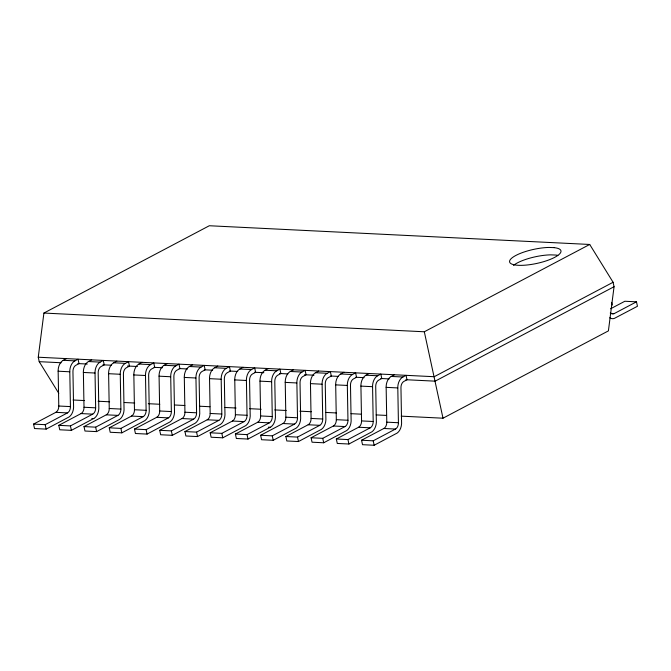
<?xml version="1.0" encoding="UTF-8"?>
<svg xmlns="http://www.w3.org/2000/svg" width="671" height="671" viewBox="0 0 671 671"><rect width="100%" height="100%" fill="white"/><g stroke="black" fill="none" stroke-linecap="round" stroke-linejoin="round"><path stroke-width="1.01" d="M33.55 424.097L45.192 424.676L67.477 412.908A6.265 4.219 -87.2 0 0 70.421 406.592L69.784 370.728A11.004 7.406 -87.2 0 1 74.187 361.283L78.046 359.186L79.01 363.632L75.898 365.267A6.265 4.219 -87.2 0 0 72.946 371.591L73.592 407.456A11.004 7.406 -87.2 0 1 69.18 416.901L46.156 429.113L34.515 428.543L33.55 424.097L55.827 412.338A6.265 4.219 -87.2 0 0 58.78 406.022L58.134 370.157A11.004 7.406 -87.2 0 1 62.546 360.704L66.404 358.608M58.78 425.339L70.43 425.917L92.707 414.15A6.265 4.219 -87.2 0 0 95.651 407.834L95.014 371.969A11.004 7.406 -87.2 0 1 99.417 362.525L103.275 360.428L104.24 364.873L101.128 366.509A6.265 4.219 -87.2 0 0 98.184 372.833L98.822 408.698A11.004 7.406 -87.2 0 1 94.418 418.142L71.386 430.354L59.744 429.784L58.78 425.339L81.057 413.579A6.265 4.219 -87.2 0 0 84.009 407.263L83.363 371.399A11.004 7.406 -87.2 0 1 87.775 361.946L91.633 359.857M84.009 426.58L95.659 427.159L117.937 415.391A6.265 4.219 -87.2 0 0 120.881 409.075L120.243 373.21A11.004 7.406 -87.2 0 1 124.647 363.766L128.505 361.669L129.469 366.114L126.358 367.758A6.265 4.219 -87.2 0 0 123.414 374.074L124.051 409.939A11.004 7.406 -87.2 0 1 119.648 419.383L96.616 431.604L84.974 431.025L84.009 426.58L106.286 414.821A6.265 4.219 -87.2 0 0 109.239 408.505L108.593 372.64A11.004 7.406 -87.2 0 1 113.005 363.187L116.863 361.099M109.247 427.821L120.889 428.4L143.166 416.641A6.265 4.219 -87.2 0 0 146.119 410.316L145.473 374.452A11.004 7.406 -87.2 0 1 149.885 365.007L153.743 362.91L154.699 367.356L151.587 369A6.265 4.219 -87.2 0 0 148.643 375.315L149.281 411.18A11.004 7.406 -87.2 0 1 144.877 420.625L121.845 432.845L110.203 432.267L109.247 427.821L131.524 416.062A6.265 4.219 -87.2 0 0 134.468 409.746L133.831 373.881A11.004 7.406 -87.2 0 1 138.234 364.437L142.093 362.34M134.477 429.063L146.119 429.641L168.396 417.882A6.265 4.219 -87.2 0 0 171.348 411.558L170.702 375.693A11.004 7.406 -87.2 0 1 175.114 366.249L178.972 364.152L179.929 368.597L176.825 370.241A6.265 4.219 -87.2 0 0 173.873 376.557L174.519 412.422A11.004 7.406 -87.2 0 1 170.107 421.866L147.083 434.087L135.433 433.508L134.477 429.063L156.754 417.303A6.265 4.219 -87.2 0 0 159.698 410.988L159.061 375.123A11.004 7.406 -87.2 0 1 163.464 365.678L167.322 363.581M159.706 430.304L171.348 430.883L193.625 419.123A6.265 4.219 -87.2 0 0 196.578 412.799L195.932 376.934A11.004 7.406 -87.2 0 1 200.344 367.49L204.202 365.393L205.158 369.838L202.055 371.482A6.265 4.219 -87.2 0 0 199.102 377.798L199.748 413.663A11.004 7.406 -87.2 0 1 195.336 423.107L172.313 435.328L160.663 434.749L159.706 430.304L181.984 418.545A6.265 4.219 -87.2 0 0 184.936 412.229L184.29 376.364A11.004 7.406 -87.2 0 1 188.702 366.92L192.56 364.823M184.936 431.554L196.578 432.124L218.863 420.365A6.265 4.219 -87.2 0 0 221.807 414.041L221.17 378.176A11.004 7.406 -87.2 0 1 225.573 368.731L229.432 366.634L230.396 371.08L227.284 372.724A6.265 4.219 -87.2 0 0 224.332 379.04L224.978 414.904A11.004 7.406 -87.2 0 1 220.566 424.349L197.542 436.569L185.901 435.991L184.936 431.554L207.213 419.786A6.265 4.219 -87.2 0 0 210.166 413.47L209.52 377.605A11.004 7.406 -87.2 0 1 213.932 368.161L217.79 366.064M210.166 432.795L221.816 433.365L244.093 421.606A6.265 4.219 -87.2 0 0 247.037 415.282L246.4 379.417A11.004 7.406 -87.2 0 1 250.803 369.973L254.661 367.876L255.626 372.321L252.514 373.965A6.265 4.219 -87.2 0 0 249.57 380.281L250.208 416.146A11.004 7.406 -87.2 0 1 245.804 425.59L222.772 437.811L211.13 437.232L210.166 432.795L232.443 421.027A6.265 4.219 -87.2 0 0 235.395 414.712L234.749 378.847A11.004 7.406 -87.2 0 1 239.161 369.402L243.019 367.305M235.395 434.036L247.045 434.607L269.323 422.847A6.265 4.219 -87.2 0 0 272.267 416.532L271.629 380.658A11.004 7.406 -87.2 0 1 276.033 371.214L279.891 369.117L280.855 373.562L277.744 375.206A6.265 4.219 -87.2 0 0 274.8 381.522L275.437 417.387A11.004 7.406 -87.2 0 1 271.034 426.84L248.002 439.052L236.36 438.482L235.395 434.036L257.681 422.269A6.265 4.219 -87.2 0 0 260.625 415.953L259.987 380.088A11.004 7.406 -87.2 0 1 264.391 370.644L268.249 368.547M260.633 435.278L272.275 435.848L294.552 424.089A6.265 4.219 -87.2 0 0 297.505 417.773L296.859 381.9A11.004 7.406 -87.2 0 1 301.271 372.455L305.129 370.358L306.085 374.804L302.973 376.448A6.265 4.219 -87.2 0 0 300.029 382.764L300.667 418.629A11.004 7.406 -87.2 0 1 296.263 428.081L273.231 440.293L261.589 439.723L260.633 435.278L282.91 423.518A6.265 4.219 -87.2 0 0 285.854 417.194L285.217 381.329A11.004 7.406 -87.2 0 1 289.62 371.885L293.479 369.788M285.863 436.519L297.505 437.089L319.782 425.33A6.265 4.219 -87.2 0 0 322.734 419.014L322.088 383.141A11.004 7.406 -87.2 0 1 326.5 373.697L330.358 371.6L331.315 376.045L328.211 377.689A6.265 4.219 -87.2 0 0 325.259 384.005L325.905 419.87A11.004 7.406 -87.2 0 1 321.493 429.323L298.469 441.535L286.819 440.964L285.863 436.519L308.14 424.76A6.265 4.219 -87.2 0 0 311.084 418.436L310.447 382.571A11.004 7.406 -87.2 0 1 314.85 373.126L318.708 371.029M311.092 437.76L322.734 438.331L345.011 426.571A6.265 4.219 -87.2 0 0 347.964 420.256L347.318 384.391A11.004 7.406 -87.2 0 1 351.73 374.938L355.588 372.841L356.544 377.287L353.441 378.93A6.265 4.219 -87.2 0 0 350.488 385.246L351.134 421.111A11.004 7.406 -87.2 0 1 346.722 430.564L323.699 442.776L312.049 442.206L311.092 437.76L333.37 426.001A6.265 4.219 -87.2 0 0 336.322 419.677L335.676 383.812A11.004 7.406 -87.2 0 1 340.088 374.368L343.946 372.271M336.322 439.002L347.964 439.572L370.249 427.813A6.265 4.219 -87.2 0 0 373.193 421.497L372.556 385.632A11.004 7.406 -87.2 0 1 376.959 376.179L380.818 374.082L381.782 378.528L378.67 380.172A6.265 4.219 -87.2 0 0 375.718 386.488L376.364 422.361A11.004 7.406 -87.2 0 1 371.952 431.805L348.928 444.017L337.287 443.447L336.322 439.002L358.599 427.242A6.265 4.219 -87.2 0 0 361.552 420.918L360.906 385.053A11.004 7.406 -87.2 0 1 365.318 375.609L369.176 373.512M361.552 440.243L373.202 440.813L395.479 429.054A6.265 4.219 -87.2 0 0 398.423 422.738L397.786 386.873A11.004 7.406 -87.2 0 1 402.189 377.421L406.047 375.332L407.012 379.769L403.9 381.413A6.265 4.219 -87.2 0 0 400.956 387.729L401.594 423.602A11.004 7.406 -87.2 0 1 397.19 433.047L374.158 445.259L362.516 444.688L361.552 440.243L383.829 428.484A6.265 4.219 -87.2 0 0 386.781 422.16L386.135 386.295A11.004 7.406 -87.2 0 1 390.547 376.85L394.405 374.754M58.788 393.323L39.22 361.669L38.255 357.224L43.909 313.055L209.31 225.741L589.717 244.462L613.093 282.273L614.057 286.718L608.404 330.887L443.003 418.201L401.199 416.146M43.909 313.055L424.315 331.776L589.717 244.462M613.093 282.273L434.196 376.716L38.255 357.224M614.057 286.718L435.152 381.162L405.905 379.719M610.585 308.777L624.844 301.254L636.485 301.824L637.45 306.27L614.401 318.381A11.004 7.406 -87.2 0 1 609.729 317.786M610.325 313.399L614.208 313.583L636.485 301.824M63.208 360.293L74.858 360.872M88.438 361.535L100.088 362.114M113.676 362.776L125.318 363.355M138.905 364.017L150.547 364.596M164.135 365.267L175.777 365.838M189.365 366.509L201.006 367.079M214.594 367.75L226.244 368.32M239.824 368.991L251.474 369.562M265.062 370.233L276.704 370.803M290.291 371.474L301.933 372.044M315.521 372.715L327.163 373.286M340.751 373.957L352.392 374.527M365.98 375.198L377.63 375.768M391.21 376.439L402.86 377.01M39.22 361.669L61.162 362.751M77.87 363.573L87.272 364.034M102.948 364.806L111.302 365.217M127.532 366.014L137.421 366.5M154.137 367.331L162.491 367.742M179.207 368.564L187.561 368.975M204.278 369.796L212.64 370.207M229.348 371.029L237.71 371.44M254.426 372.262L263.829 372.724M279.497 373.495L287.851 373.906M304.567 374.728L313.969 375.198M330.686 376.02L337.999 376.372M355.756 377.253L364.118 377.664M380.826 378.486L389.188 378.897M58.117 371.206L69.759 371.784M83.347 372.455L94.997 373.026M108.576 373.697L120.226 374.267M133.806 374.938L145.456 375.508M159.044 376.179L170.686 376.75M184.273 377.421L195.915 377.991M209.503 378.662L221.145 379.232M234.733 379.903L246.383 380.474M259.962 381.145L271.612 381.715M285.192 382.386L296.842 382.956M310.43 383.627L322.072 384.198M335.659 384.869L347.301 385.439M360.889 386.11L372.531 386.689M386.119 387.352L397.769 387.93M73.047 399.991L84.546 400.562M98.125 401.233L109.625 401.795M124.252 402.516L134.703 403.028M148.291 403.699L159.79 404.261M174.418 404.982L184.869 405.502M199.505 406.215L209.956 406.735M224.584 407.456L236.075 408.018M249.662 408.689L261.162 409.251M274.749 409.922L286.24 410.484M299.828 411.155L311.327 411.726M325.955 412.439L336.406 412.959M351.034 413.68L361.484 414.192M376.121 414.913L386.571 415.424M58.78 406.022L70.421 406.592M84.009 407.263L95.651 407.834M109.239 408.505L120.881 409.075M134.468 409.746L146.119 410.316M159.698 410.988L171.348 411.558M184.936 412.229L196.578 412.799M210.166 413.47L221.807 414.041M235.395 414.712L247.037 415.282M260.625 415.953L272.267 416.532M285.854 417.194L297.505 417.773M311.084 418.436L322.734 419.014M336.322 419.677L347.964 420.256M361.552 420.918L373.193 421.497M386.781 422.16L398.423 422.738M55.827 412.338L67.477 412.908M81.057 413.579L92.707 414.15M106.286 414.821L117.937 415.391M131.524 416.062L143.166 416.641M156.754 417.303L168.396 417.882M181.984 418.545L193.625 419.123M207.213 419.786L218.863 420.365M232.443 421.027L244.093 421.606M257.681 422.269L269.323 422.847M282.91 423.518L294.552 424.089M308.14 424.76L319.782 425.33M333.37 426.001L345.011 426.571M358.599 427.242L370.249 427.813M383.829 428.484L395.479 429.054M91.81 418.461L93.747 418.553M268.341 427.192L270.363 427.251M424.315 331.776L443.003 418.201M611.642 302.361L612.22 305.028M373.202 440.813L374.158 445.259M347.964 439.572L348.928 444.017M322.734 438.331L323.699 442.776M297.505 437.089L298.469 441.535M272.275 435.848L273.231 440.293M247.045 434.607L248.002 439.052M221.816 433.365L222.772 437.811M196.578 432.124L197.542 436.569M171.348 430.883L172.313 435.328M146.119 429.641L147.083 434.087M120.889 428.4L121.845 432.845M95.659 427.159L96.616 431.604M70.43 425.917L71.386 430.354M45.192 424.676L46.156 429.113M513.525 265.389A26.27 7.196 -12.2 0 1 550.589 254.854L555.756 255.047A26.27 7.196 -12.2 0 1 557.878 255.374M614.208 313.583A6.265 4.219 -87.2 0 1 610.333 312.778M554.154 247.641L548.987 247.44A26.27 7.196 -12.2 0 0 509.767 260.558A26.27 7.196 -12.2 0 0 543.158 261.824A26.27 7.196 -12.2 0 0 554.154 247.641"/></g></svg>
